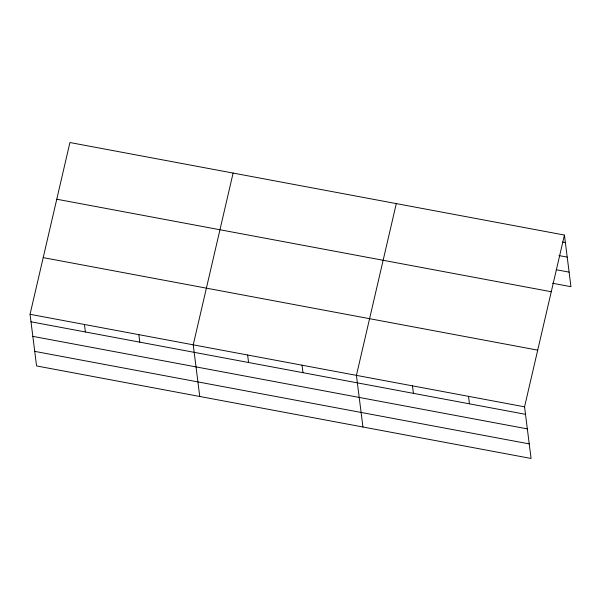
<?xml version="1.0" encoding="UTF-8"?>
<svg xmlns="http://www.w3.org/2000/svg" width="601" height="601" viewBox="0 0 601 601"><rect width="100%" height="100%" fill="white"/><g stroke="black" fill="none" stroke-linecap="round" stroke-linejoin="round"><path stroke-width="0.9" d="M564.429 235.059L524.553 406.824L531.074 458.465L36.571 365.941L30.05 314.3L69.926 142.535L564.429 235.059L570.95 286.7L552.574 283.259M233.113 173.065L193.237 344.831L199.757 396.472M396.299 203.604L356.423 375.37L362.944 427.003M562.619 242.045L565.376 242.556M558.945 255.575L567.216 257.123M556.248 269.729L569.109 272.133M56.764 199.216L551.267 291.74M43.212 257.619L537.707 350.143M30.05 314.3L524.553 406.824M30.997 321.798L525.499 414.322M32.837 336.365L527.34 428.889M34.73 351.375L529.233 443.899M468.51 396.337L469.456 403.834M412.466 385.857L413.413 393.355M302.025 365.19L302.972 372.688M247.627 355.011L248.574 362.508M138.839 334.659L139.785 342.157M84.448 324.48L85.395 331.977"/></g></svg>
